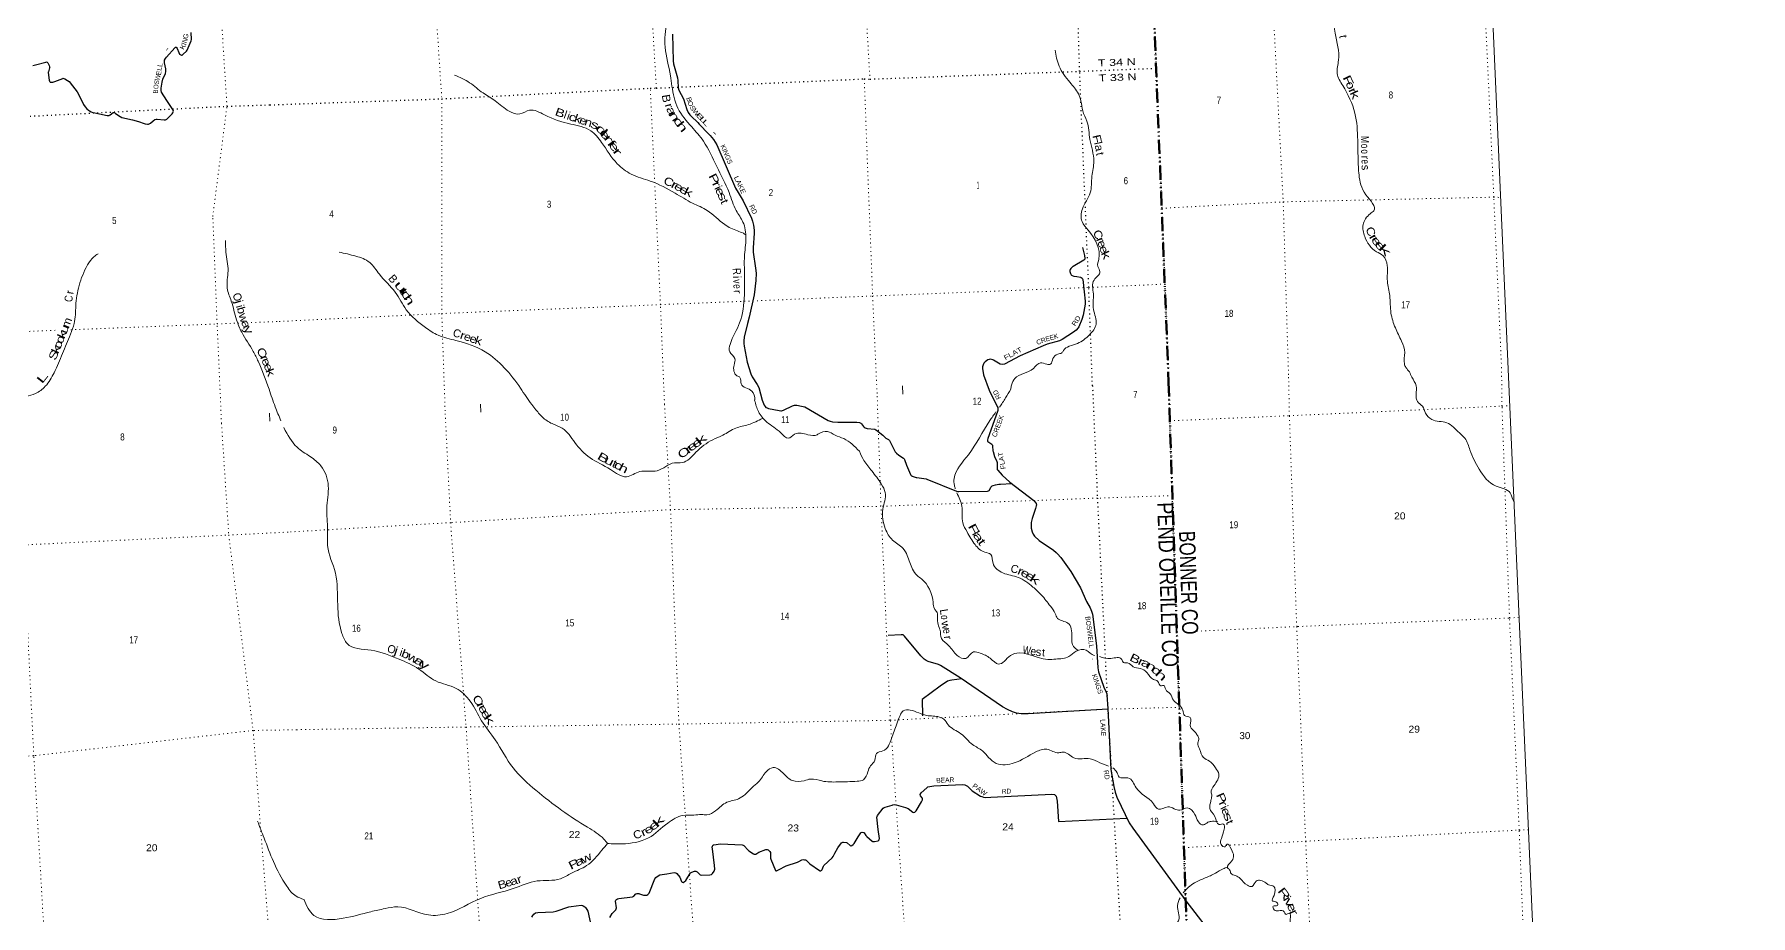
# Model space of a CAD drawing. Header units: feet. Extents: x 733631 to 986127, y 195788 to 388968.
# Drawn here: x 943227 to 986127, y 329319 to 351349 of the extents above; entities that cross this region are included whole.
import ezdxf
from ezdxf.enums import TextEntityAlignment as Align

# ---------------------------------------------------------------- set-up
doc = ezdxf.new("R2010")
doc.units = ezdxf.units.FT
doc.header["$LTSCALE"] = 70
doc.linetypes.add('DASH_DOUBLE_DOT', pattern=[9.2, 5, -1.2, 0.3, -1.2, 0.3, -1.2])
doc.linetypes.add('DOTTED', pattern=[1.5, 0.3, -1.2])
for name, color, linetype, lineweight in [('10', 7, 'DASH_DOUBLE_DOT', 60), ('29', 7, 'Continuous', 25), ('39', 7, 'Continuous', 13), ('4', 7, 'Continuous', 13), ('6', 7, 'DOTTED', 25), ('7', 7, 'DOTTED', 13)]:
    doc.layers.add(name, color=color, linetype=linetype, lineweight=lineweight)
for name, color, linetype in [('12', 7, 'Continuous'), ('30', 7, 'Continuous'), ('41', 7, 'Continuous')]:
    doc.layers.add(name, color=color, linetype=linetype)

msp = doc.modelspace()

# ---------------------------------------------------------------- linework, layer by layer
at = {"layer": '10', "lineweight": 70}
for p, q in [((969751.99, 388604.51), (971579.07, 342647.22)), ((971579.07, 342647.22), (973095.97, 296695.18))]:
    msp.add_line(p, q, dxfattribs=at)
at = {"layer": '29'}
for points in [[(946887.17, 350832.08), (946902.14, 350827.79), (946918.22, 350830.09), (946941.19, 350843.67), (946950.38, 350850.78), (947033.09, 350927.79), (947048.96, 350953.36), (947147.96, 351182.97), (947152.61, 351219.87), (947143.95, 351396.67)], [(959178.84, 351356), (959194.47, 350686.5), (959205.6, 350610.7), (959300.32, 350261.29), (959311.65, 350196.79), (959320.84, 350012.87), (959336.82, 349953.21), (959451.34, 349739.65), (959536.82, 349465.69), (959571.28, 349392.11), (959614.94, 349336.94), (959648.66, 349302.86), (959807.98, 349144.13), (959847.05, 349105.04), (959929.71, 349019.66), (959995.04, 348946.07), (960117.37, 348823.47), (960205.43, 348716.18), (960287.36, 348584.54), (960752.27, 347506.86), (960815.43, 347393.7), (960945.38, 347182.94), (961154.97, 346752.8), (961179.64, 346674.59), (961204.91, 346575.73), (961218.7, 346451.58), (961218.54, 346381.69), (961195.72, 346014.75), (961198.54, 345905.72), (961255.46, 345499.75), (961265.32, 345379.8), (961260.05, 345191.68), (961220.43, 344834.15), (961093.68, 344276.29), (961054.86, 344117.34), (960970.55, 343780.05), (960962.32, 343688.01), (960963.66, 343616.81), (960965.96, 343550.14), (961047.53, 343154.98), (961135.98, 342860.41), (961167.07, 342790.73), (961294.79, 342595.94), (961333.58, 342520.15), (961420.8, 342206)], [(945677.46, 349208.83), (945832.43, 349166.45), (945969.38, 349116.29), (946001.55, 349109.39), (946057.31, 349106.43), (946077.36, 349107.09), (946096.89, 349112.84), (946116.42, 349119.74), (946131.35, 349131.23), (946196.08, 349184.81), (946242.78, 349217.44), (946272.65, 349230.08), (946293.42, 349231.83), (946470.22, 349208.24), (946494.35, 349208.24), (946507.2, 349211.74), (946525.36, 349219.74), (946538, 349227.78), (946676.18, 349365.42), (946691.92, 349389.86), (946698.82, 349409.4), (946702.26, 349431.24), (946696.52, 349453.08), (946653.98, 349521.72), (946536.71, 349697.46), (946408.6, 349903.07), (946397.85, 349943.88), (946397.85, 350001.35), (946420.04, 350156.9), (946439.21, 350228.94), (946503.53, 350369.17), (946515.82, 350417.15), (946517.32, 350484.11), (946482.86, 350633.54), (946477.11, 350670.32), (946477.11, 350688.71), (946482.09, 350705.91), (946505.83, 350743.88), (946532.41, 350781.78), (946735.57, 351012.88), (946747.06, 351023.2), (946758.55, 351024.35), (946775.78, 351024.35), (946781.52, 351018.6), (946794.29, 350998.45), (946839.25, 350895.1), (946857.34, 350855.38), (946869.97, 350840.44), (946887.17, 350832.08)], [(943188.33, 350572.59), (943256.37, 350584.26), (943513.42, 350656.51), (943528.35, 350657.65), (943544.27, 350652.79), (943555.92, 350645.01), (943562.81, 350635.82), (943601.87, 350565.7), (943609.65, 350537.95), (943610.49, 350521.45), (943609.91, 350508.23), (943578.33, 350413.41), (943575.46, 350403.06), (943575.25, 350392.11), (943596.34, 350201.57), (943602.45, 350179.5), (943610.49, 350166.85), (943623.13, 350155.94), (943630.6, 350153.06), (943643.95, 350150.61), (943672.52, 350151.34), (943692.05, 350154.21), (943736.05, 350167.31), (943937.3, 350248.47), (943946.49, 350250.77), (943961.26, 350248.14), (943991.29, 350236.97), (944060.22, 350197.89), (944094.09, 350169.41), (944183.38, 350063.3), (944300.07, 349909.67), (944330.16, 349854.21), (944455.21, 349594.17), (944496.73, 349532.37), (944541.53, 349484.1), (944578.29, 349450.76), (944608.15, 349432.37), (944646.06, 349413.98), (944691.72, 349397.67), (944740.25, 349384.1), (945051.56, 349322.03), (945081.42, 349320.88), (945096.04, 349322.62), (945110.14, 349327.78), (945121.63, 349335.82), (945198.73, 349395.95), (945215.82, 349397.89), (945236.5, 349389.85), (945259.73, 349371.53), (945372.46, 349292.23), (945416.85, 349273.76), (945677.46, 349208.83)], [(969426.1, 346020.63), (969479.6, 345822.09), (969487.94, 345749.17), (969483.34, 345726.18), (969462.88, 345706.53), (969190.4, 345546.86), (969175.35, 345534.98), (969136.4, 345498.58), (969121.47, 345474.44), (969112.91, 345451.32), (969112.27, 345422.71), (969126.06, 345372.13), (969135.25, 345350.29), (969143.3, 345337.64), (969154.78, 345326.15), (969169.43, 345317.33), (969206.48, 345305.46), (969286.89, 345299.13), (969376.51, 345276.72), (969396.98, 345266.47), (969414.41, 345252.57), (969424.76, 345236.48), (969430.5, 345218.09), (969446.73, 345148.23), (969490.23, 344675.51), (969490.09, 344607.05), (969442.58, 344332.95), (969412.11, 344224.9), (969333.99, 344040.97), (969314.8, 344012.52), (969269.66, 343958.2), (969200.73, 343903.03), (968916.28, 343720.64), (968851.49, 343691.51), (968543.6, 343601.85), (968443, 343565.85), (967865.63, 343315.22), (967479.79, 343105.25), (967419.52, 343095.39), (967369.5, 343100.65), (967204.07, 343201.82), (967181.09, 343213.31), (967148.93, 343224.81), (967119.06, 343227.11), (967089.19, 343224.81), (967057.02, 343211.01), (966990.18, 343162.19), (966960.52, 343128.25), (966939.84, 343084.56), (966923.76, 343033.98), (966923.65, 342993.79), (966951.21, 342834.19), (967093.86, 342451.82)], [(967093.86, 342451.82), (967296.82, 342045.42), (967308.31, 342017.83), (967312.9, 341997.13), (967314.05, 341970.69), (967310.07, 341948.77), (967259.82, 341804.95), (967058.09, 341245.77), (967050.93, 341216.43), (967050.92, 341198.03), (967054.37, 341178.48), (967063.62, 341167.33), (967158.94, 341101.45), (967169.28, 341088.81), (967172.79, 341080), (967179.62, 341053.16), (967186.52, 340936.46), (967190.19, 340917.4), (967228.09, 340794.18), (967286.49, 340674.31), (967291.21, 340650.03), (967291.67, 340492.08), (967293.39, 340481.15), (967297.12, 340472.72), (967307.76, 340454.71), (967414.87, 340329.31), (967606.87, 340155.34), (968206.91, 339694.14), (968244.57, 339656.75), (968266.66, 339620.55), (968273.56, 339583.76), (968271.26, 339560.77), (968251.77, 339495.65), (968169.75, 339247.28), (968144.86, 339144.54), (968140.26, 339073.26), (968144.11, 339005.81), (968167.84, 338914.59), (968191.17, 338858.83), (968229.89, 338804.21), (968339.94, 338700.84), (968697.21, 338452.48), (968769.96, 338397.18), (968802.13, 338367.29), (968885.53, 338270.25), (969136.03, 337919.61), (969374.83, 337513.88), (969527.66, 337174.45), (969617.98, 337010.54), (969647.99, 336928.24), (969673.13, 336854.17), (969773.83, 336060.67), (969808.73, 335515.82), (969826.97, 335415.47), (969957.55, 335030.51), (970017.86, 334901.83), (970031.65, 334860.44), (970037.42, 334828.68), (970056.41, 334494.6), (970136.42, 332976.82), (970206.37, 332544.39), (970240.79, 332409.1), (970286.75, 332284.92), (970392.3, 332053.24), (970594.7, 331636.44), (970688.08, 331505.08), (972006.89, 329687.24)], [(961420.8, 342206), (961471, 342075.89), (961491.69, 342045.99), (961514.95, 342025.28), (961542.25, 342011.5), (961579.02, 342000), (961843.3, 341942.51), (961884.67, 341940.21), (961899.27, 341941.77), (961949.02, 341956.31), (962178.83, 342066.69), (962225.2, 342077.32), (962286.85, 342075.88), (962401.75, 342057.49), (962482.22, 342033.79), (963070.03, 341700.2), (963121.07, 341678.06), (963176.23, 341664.26), (963310.97, 341653.84), (963785.24, 341655.06), (963851.97, 341642.83), (963881.77, 341627.47), (963900.15, 341613.67), (963949.29, 341548.85), (963971.39, 341526.29), (963989.78, 341512.49), (964042.61, 341499.07), (964235.94, 341476.55), (964258.66, 341466.5), (964277.04, 341452.7), (964432.91, 341327.05), (964510.88, 341258.33), (964576.95, 341219.3), (964593.04, 341206.65), (964604.93, 341192.44), (964743.56, 340915.75), (964757.89, 340895.41), (964775.73, 340877.81), (964837.7, 340830.82), (964952.69, 340758.23), (964969.27, 340740.58), (964980.27, 340721.44), (965027.15, 340578.01), (965127.35, 340344.31), (965136.54, 340329.36), (965150.22, 340315.79), (965160.1, 340309.24), (965169.87, 340304.06), (965268.12, 340270.72), (965281.91, 340267.95), (965519.77, 340235.65), (965538.66, 340230.46), (966278.74, 339932.11), (966309.46, 339924.28), (966337.34, 339921.76), (967054.36, 339930.97), (967078.24, 339934.87), (967091.13, 339943.61), (967100.33, 339953.96), (967138.65, 340032.79), (967158.93, 340058.59), (967170.42, 340065.49), (967193.4, 340074.69), (967255.65, 340087.14), (967331.29, 340102.29), (967378.23, 340107.46), (967650.51, 340121.22)], [(970057.1, 334482.53), (968066.74, 334363.74), (967956.43, 334361.44), (967892, 334367.06), (967779.47, 334384.43), (967679.33, 334414.84), (967551.95, 334469.52), (967428.9, 334537.42), (966368, 335264.9), (965878.58, 335571.17), (965823.74, 335594), (965570.95, 335672.19), (965520.83, 335694.38), (965472.13, 335727.38), (965387.91, 335814.82), (964980.32, 336304.57), (964943.57, 336335.29), (964890.7, 336341.36), (964571.25, 336322.97)], [(966408.16, 335237.36), (966156.98, 335207.68), (966108.72, 335200.78), (966054.04, 335178.39), (965871.15, 335058.14), (965416.43, 334724.34), (965430.76, 334317.74)], [(963231.66, 330877.98), (963308.83, 331017.14), (963400.32, 331138.61), (963415.26, 331151.26), (963434.79, 331158.16), (963452.03, 331158.16), (963529.83, 331145.37), (963540.51, 331140.91), (963616.35, 331071.93), (963632.58, 331065.8), (963645.08, 331065.03), (963663.46, 331071.93), (963697.93, 331097.22), (963715.16, 331120.43), (963818.96, 331289.16), (963884.08, 331388.11), (963897.87, 331398.46), (963917.1, 331403.11), (963950.73, 331401.91), (963964.52, 331395.02), (963971.41, 331388.11), (964013.98, 331319.2), (964032.31, 331294.98), (964165.79, 331183.57), (964179.39, 331175.41), (964198.93, 331171.95), (964224.21, 331171.95), (964318.43, 331192.65), (964332.22, 331204.14), (964340.44, 331216.61), (964347.15, 331232.9), (964348.31, 331247.84), (964314.86, 331471.65), (964288.97, 331779.14), (964290.86, 331802.03), (964304.65, 331825.03), (964444.78, 332007.01), (964465.52, 332020.49), (964497.69, 332034.29), (964665.46, 332084.88), (964687.95, 332091.96), (964729.81, 332094.08), (964768.88, 332089.47), (965004.71, 332025.22), (965067.64, 331997.49), (965186.19, 331905.21), (965205.53, 331900.91), (965235.41, 331910.11), (965267.56, 331941.62), (965403.36, 332164.44), (965423.86, 332215.95), (965426.15, 332236.65), (965415.01, 332265.95), (965376.31, 332316.47), (965371, 332349.33), (965393.45, 332385.96), (965531.27, 332518.06), (965564.05, 332535.59), (965607.71, 332551.68), (965707.3, 332565.3), (965885.73, 332573.24)], [(965885.73, 332573.24), (966435.05, 332597.67), (966481.52, 332590.3), (966517.78, 332576.98), (966549.95, 332556.28), (966672.43, 332440.5), (966873.99, 332310.23), (966907.69, 332294.95), (966949.83, 332280.34), (967000.39, 332275.73), (967137.19, 332278.29), (968658.19, 332353.14), (968728.6, 332344.72), (968765.47, 332308.1), (968793.54, 332178.33), (968824.31, 331671.26), (970536.78, 331755.72)], [(959035.03, 330365.52), (959218.26, 330394.71), (959259.96, 330386.68), (959287.21, 330369.41), (959357.65, 330284.64), (959404.42, 330169.35), (959420.05, 330156.6), (959448.08, 330150.95), (959473.36, 330162.45), (959511.25, 330199.56), (959628.38, 330387.13), (959645.72, 330401.6), (959661.81, 330410.8), (959726.16, 330429.2), (959762.17, 330428.2), (959792.8, 330415.4), (959873.24, 330341.81), (959904.02, 330334.45), (960112.42, 330336.91), (960153.61, 330351.01), (960181.19, 330374.01), (960219.64, 330429.12), (960234.05, 330482.09), (960229.22, 330576.94), (960174.23, 330991.95), (960171.99, 331029.39), (960174.29, 331053.54), (960184.63, 331076.53), (960197.27, 331086.88), (960212.23, 331092.77), (960379.42, 331111.31), (960917.75, 331091.48), (960941.34, 331085.21), (960963.71, 331071.93), (961068.56, 330956.41), (961086.66, 330940.28), (961200.99, 330863.82), (961215.36, 330858.07), (961223.97, 330856.92), (961230.97, 330855.63), (961248.1, 330856.92), (961257.29, 330860.37), (961338.05, 330905.45), (961513.54, 330970.75), (961534.22, 330974.19), (961547.61, 330972.55), (961565.24, 330966.15), (961580.18, 330955.8), (961607.76, 330924.75), (961623.75, 330899.7), (961629.59, 330869.56), (961628.45, 330758.03), (961633.15, 330734.67), (961755.36, 330446.17), (961764.04, 330439.54), (961777.82, 330439.54), (961831.58, 330462.13), (962021.42, 330562.55), (962298.66, 330655.27), (962332.83, 330670.65), (962414.41, 330713.19), (962441.99, 330721.24), (962473.98, 330718.63), (962501.74, 330713.19), (962516.68, 330706.29), (962608.01, 330618.43), (962848.76, 330446.45), (962862.55, 330443), (962882.08, 330443), (962891.08, 330445.03), (962907.36, 330457.94), (962917.71, 330472.89), (962949.01, 330552.91), (962963.67, 330576.37), (963168.34, 330763.81), (963193.49, 330801.73), (963231.66, 330877.98)], [(957610.71, 329277.12), (957673.91, 329374.85), (957692.82, 329397.22), (957762.39, 329469.13), (957771.76, 329488), (957777.32, 329511.67), (957751.08, 329678.69), (957750.9, 329692.19), (957757.79, 329704.84), (957775.03, 329723.23), (957800.31, 329742.78), (957834.87, 329751.55), (958175.23, 329790.95), (958194.44, 329797.97), (958209.38, 329808.31), (958262.23, 329861.2), (958273.72, 329868.11), (958297.12, 329871.79), (958338.07, 329870.4), (958355.31, 329868.11), (958452.7, 329833.23), (958501.24, 329827.86), (958519.63, 329827.86), (958535.71, 329833.61), (958560.99, 329848.56), (958586.27, 329870.4), (958593.17, 329878.45), (958734.07, 330241.02), (958760.93, 330277.43), (958816.09, 330318.82), (958865.34, 330338.48), (959035.03, 330365.52)], [(955665.48, 329282.66), (955689.46, 329327.7), (955714.74, 329357.6), (955756.11, 329387.49), (955810.08, 329398.96), (956191.92, 329416.24), (956266.3, 329431.18), (956589.26, 329539.25), (956643.19, 329550.76), (956895.1, 329580.94), (956925.87, 329576.06), (956948.85, 329566.86), (956985.62, 329543.86), (957006.3, 329525.47), (957040.77, 329474.88), (957063.8, 329430.02), (957141.41, 329052.48)], [(972006.89, 329687.24), (972763.13, 328705.49)]]:
    msp.add_lwpolyline(points, dxfattribs=at)
at = {"layer": '39'}
for points in [[(956023.84, 355563.21), (956162.25, 355454.12), (956247.02, 355233.24), (956374.72, 354957.63), (956661.53, 354741.94), (957315.52, 354502.53), (957883.48, 354107.33), (958349.43, 353776.31), (958905, 353161.86), (959102.47, 352549.27), (959135.16, 352182.25), (959037.59, 351653.36), (958994.85, 351029.79), (959126.12, 350314.96), (959164.08, 350055.49), (959312.49, 349499.38), (959659.02, 349035.34), (959950.18, 348678.1), (960283.98, 348047.45), (960592.63, 347391.34), (960770.53, 346943.89), (960939.23, 346655.98), (961012.09, 346250.3), (960976.21, 345789.02), (960978.87, 345370.01), (960974.7, 344833.25), (960856.32, 344137.37), (960617.55, 343600.01), (960607.83, 343411.26), (960738.78, 343243.11), (960715.68, 343082.09), (960788.42, 342814.09), (960865.2, 342771.03), (960896.6, 342612.51), (961161.69, 342430.24), (961232.15, 342212.76), (961230.64, 342198.8)], [(975329.98, 353329.45), (975272.86, 352755.84), (975329.66, 352347.4), (975482.47, 352008.14), (975647.51, 351756.51), (975743.51, 351376.18), (975826.44, 350701.66), (975792.91, 350368.06), (975929.76, 350068.57), (976235.83, 349379.95), (976304.72, 348702.76), (976314.81, 348253.71), (976337.85, 347831.58), (976511.69, 347339.4), (976707.69, 346939.34), (976618.01, 346864.38), (976442.1, 346593.11), (976479.87, 346293.14), (976773.96, 345915.79), (976940.26, 345816.08), (977042.37, 345569.67), (977045.87, 345177.02), (977104.53, 344817.26), (977136.28, 344381.35), (977245.95, 344011.77), (977400.59, 343676.65), (977480.11, 343392.76), (977470.54, 343110.87), (977508.86, 343023.53), (977600.29, 342909.34)], [(968741.62, 350954.91), (968840.46, 350556.49), (969111.59, 350149.74), (969322.77, 349861.75), (969387.29, 349686.52), (969431.04, 349433.39), (969535.44, 349181.01), (969610.67, 348722.79), (969709.99, 348178.61), (969662.21, 347801.83), (969618.27, 347384.74), (969423.77, 346987.08), (969415.93, 346666.81), (969567.14, 346453.01), (969834.2, 345732.24), (969810.17, 345546.88), (969862.51, 345417.66), (969716.26, 345206.47), (969697.31, 344863.41), (969700.72, 344472.78), (969767.82, 344105.3), (969599.71, 343840.47), (969304, 343624.47), (969094.87, 343552.15), (968949.95, 343446.31), (968910.1, 343387.79), (968806.41, 343354.7), (968686.08, 343241.89), (968627.39, 343107.59), (968530.59, 343101.14), (968379.31, 343136.75), (968197.4, 342998.85), (967735.42, 342746.9), (967653.87, 342581.19), (967631.23, 342477.12)], [(953726.76, 350331.4), (954107.53, 350140.25), (954442.69, 349884.24), (954746.85, 349687.56), (955096.49, 349424.12), (955362.36, 349359.33), (955604.99, 349451.41), (955978.37, 349334.84), (956633.92, 349105.63), (957135, 348938.2), (957404.9, 348648.83), (957797.09, 348113.99), (958144.45, 347856.51), (958623.68, 347679.99), (959243.97, 347380.32), (959680.05, 347128.93), (960046.25, 346947.23), (960484.94, 346592.69), (960801.51, 346435.05), (960949.84, 346375.01), (961010.74, 346337.68)], [(941043.62, 341336.05), (941371.25, 341643.85), (941809.32, 342023.81), (942161.25, 342179.76), (942762.56, 342273.06), (943258.41, 342372.18), (943502.13, 342552.03), (943723.31, 342890.78), (943928.73, 343370.47), (944130.02, 343852.03), (944224.49, 344120.87), (944263.52, 344561.41), (944346.43, 345068.48), (944558.47, 345584.86), (944714.27, 345787.43), (944820.54, 345862.56)], [(948002.53, 346192.6), (948016.02, 345905.91), (948069.28, 345434.74), (948047.95, 345007.06), (948150.17, 344677.46), (948282.14, 344211.52), (948411.92, 343901.26), (948698.15, 343423.41), (948823.41, 343175.66), (949094.21, 342476.69), (949247.35, 342037.92), (949389.11, 341690.31)], [(950843.27, 345904.98), (951262.43, 345804.67), (951611.39, 345646.49), (951851.19, 345351.7), (952249.75, 344900.16), (952524.18, 344465.22), (953003.3, 344021.42), (953323.52, 343827.5), (953766.35, 343695.88), (954497.03, 343415.43), (954974.24, 343014.05), (955381.58, 342502.17), (955658.78, 342095.7), (955764.88, 341965.2)], [(980214.27, 339671.2), (980201.14, 339689.1), (980115.4, 339887.59), (979766.07, 340054.05), (979342.34, 340482.23), (979110.63, 340959.46), (978982.29, 341251.14), (978846.85, 341384.68), (978532.09, 341637.66), (978154.06, 341721.91), (978003.32, 341881.07), (977922.88, 342051.47), (977800.37, 342167.38), (977764.43, 342564.36), (977659.8, 342778.18), (977600.11, 342909.57)], [(967631.23, 342477.12), (967504.96, 342259.08), (967353.18, 342031.3)], [(961432.33, 341754.76), (961077.09, 341593.12), (960761.24, 341508.18), (960435.4, 341329.72), (960183.59, 341215.26), (959764.68, 340901.13), (959416.02, 340644.76), (959230.18, 340638.47), (958795.95, 340441), (958361.95, 340419.55), (958029.82, 340291.39), (957627.28, 340471.66), (957116.53, 340764.43), (956737.36, 341146.04), (956419.93, 341504.12), (956205.18, 341601.74), (955953.48, 341756.38), (955764.88, 341965.2)], [(963850.15, 340926.11), (963457.62, 341244.41), (963241.29, 341331.84), (963049.2, 341420.36), (962827.25, 341361.88), (962793.83, 341340.15), (962563.12, 341341.97), (962230.92, 341351.38), (962069.41, 341253.11), (961887.54, 341384.57), (961537.46, 341658.23), (961327.61, 341917.93), (961230.64, 342198.8)], [(949462.9, 341517.31), (949793.44, 341027.55), (950119.41, 340795.3), (950390.86, 340560.62), (950574.84, 340065.06), (950535.56, 339494.77), (950558.56, 338979.88), (950556.67, 338569.07), (950751.23, 337881.78), (950809.06, 337085.19), (950915.77, 336371.72), (951044.23, 336122.54), (951642.54, 335953.05), (952342.3, 335731.46), (952836.93, 335482.48), (953262.87, 335185.91), (953766.82, 335000.06), (954123.1, 334678.12), (954407.84, 334191.12), (954742.61, 333716.48), (955194.76, 333014.41), (955766.04, 332453.24), (956411.53, 331952.03), (957055.61, 331527.64), (957461.18, 331234.21), (957561.58, 331115.28)], [(967263.14, 341910.14), (967109.44, 341693.08), (966572.92, 340841.57), (966219.13, 340247.09), (966222.84, 340073.26), (966246.7, 339992.11)], [(969722.3, 335820.73), (969720.43, 335821.12), (969520.11, 335957.83), (969270.38, 335932.49), (969088.2, 335798.9), (968759.43, 335731.58), (968559.63, 335720.62), (967624.48, 335822.43), (967326.6, 335606.78), (967117.76, 335753.22), (966867.24, 335881.62), (966704.09, 335910.74), (966506.93, 335750.17), (966291.24, 335823.47), (966084.12, 336067.11), (965902.01, 336249.15), (965866.56, 336453.93), (965815.74, 336595.31), (965805.07, 336789.06), (965776.73, 336925.37), (965723.18, 336991.77), (965691.92, 337148.18), (965400.56, 337738.07), (965295.64, 337822.4), (965179.4, 337979.06), (965046.79, 338321.12), (964935.52, 338502.28), (964679.64, 338705.29), (964496.79, 338994.53), (964434.68, 339479.35), (964495.12, 339892.77), (964396.36, 340110.91), (964159.39, 340434.14), (963963.67, 340694.47), (963850.15, 340926.11)], [(966285.18, 339891.06), (966409.92, 339553.57), (966436.48, 339139.99), (966539.54, 338915.98), (966740.08, 338593.14), (966981.11, 338405.64), (967135.42, 338347.81), (967189.67, 338129.7), (967437.25, 337885.85), (967818.56, 337773.42), (968187.38, 337532.97), (968396.37, 337337.98), (968623.46, 337054.77), (968746.93, 336872.13), (968802.91, 336751.22), (969061.06, 336633.28), (969157.42, 336287.57), (969198.52, 336046.62), (969321.19, 335951.37)], [(974214.27, 329827.03), (974212.43, 330049.5), (974072.97, 330091.82), (974012.17, 330139.68), (973767.45, 330183.36), (973666.12, 330051.36), (973547.57, 330078.43), (973366, 330248.35), (973247.31, 330323.97), (973137.96, 330371.68), (973103.53, 330463.21), (973050.53, 330517.49), (973162.16, 330690.41), (973149.45, 330975.12), (973032.36, 331105.44), (972988.72, 331040.77), (972891.03, 331099.11), (972896.47, 331249.08), (972967.13, 331478.84), (972951.27, 331607.62), (972842.33, 331600.72), (972732.54, 331794.09), (972605.97, 332000.86), (972634.2, 332184.22), (972640.47, 332224.96), (972657.72, 332337.01), (972645.1, 332393.1), (972713.98, 332572.2), (972834.79, 332856.82), (972752.97, 333012.99), (972597.64, 333184.09), (972448.12, 333270.47), (972351.48, 333486.67), (972310.3, 333638.6), (972333.7, 333748.9), (972295.59, 333832.17), (972241.69, 333906.64), (972142.1, 334007.39), (972120.78, 334077.25), (972114.14, 334271.19), (971978.18, 334325.8), (971930.01, 334453.13), (971834.86, 334590.5), (971700.32, 334703.85), (971620.33, 334864.16), (971506.26, 334972.35), (971457.24, 335073.35), (971384.82, 335064.04), (971311.04, 335176.06), (971197.65, 335223.59), (971036, 335400.47), (970871.89, 335496.32), (970693.8, 335542.97), (970552, 335637.79), (970454.64, 335643.55), (970406.43, 335726.37), (970138.3, 335750.79), (969849.51, 335796.04)], [(957551.12, 331122.91), (957913.61, 331114.85), (958576.59, 331263.88), (959061.71, 331635.61), (959437.75, 331822.39), (959714.35, 331834.76), (959901.94, 331847.2), (960035.92, 331837.01), (960255.79, 331941.94), (960537.7, 332152.83), (960829.23, 332238.71), (960992.21, 332349.19), (961160.65, 332518.59), (961326.14, 332663.57), (961527.05, 332921.42), (961690.48, 333021.8), (961958.51, 332863.84), (962174.4, 332695.46), (962465.86, 332692.31), (962629.89, 332734.05), (962913.24, 332686.03), (963310.86, 332661.33), (963795.52, 332680.99), (963951.65, 332718.33), (964060.1, 332917.41), (964128.4, 333064.12), (964237.44, 333204.55), (964276.49, 333372.2), (964437.5, 333436.06), (964652.13, 333749.15), (964781.63, 334111.03), (964865.21, 334323.17), (964945.14, 334436), (965122.28, 334456.06), (965331.64, 334388.55), (965528.72, 334324.53), (965854.2, 334284.46), (965957.67, 334232.44), (966071.44, 334085.79), (966386.69, 333867.22), (966680.04, 333595.07), (966927.88, 333436.21), (967080.74, 333275.12), (967271.5, 333125.84), (967722.19, 333135.89), (968256.15, 333410.67), (968538.31, 333479.94), (968833.56, 333391.99), (968935.99, 333408.71), (969211.46, 333265.25), (969621.11, 333243.11), (969860.27, 333142.54), (970075.61, 333059.47)], [(970183.66, 333012.21), (970292.22, 332892.77), (970343.71, 332781.77), (970563.03, 332763.26), (970768.31, 332515.5), (971200.78, 332118.06), (971322.18, 331981.86), (971562.39, 332039.15), (971861.58, 331953.39), (972042.97, 332014.11), (972236.38, 331850.79), (972321.49, 331666.44), (972446.42, 331587.05), (972562.84, 331652.96), (972638.75, 331674.57), (972800.71, 331673.35)], [(948805.39, 331682.34), (948970.15, 331257.73), (949201.46, 330674.61), (949535.59, 330057.8), (949770.64, 329805.98), (949964.66, 329727.47)], [(949961.55, 329728.73), (950214.83, 329325.78), (950948.39, 329253.4), (951636.98, 329417.74), (951993.58, 329496.42), (952309.21, 329540.89), (953079, 329336.59), (953542.66, 329373.52), (954383.58, 329751.05), (955197.96, 329997.91), (955794.44, 330186.45), (956376.68, 330240.83), (956657.61, 330382.89), (957031.63, 330569.58), (957414.89, 330956.98), (957551.21, 331120.89)], [(971941.64, 329887.76), (971949.34, 329897.66), (972223.83, 330138.57), (972493.46, 330261.91), (972747.11, 330380.5), (972940.47, 330490.31), (973049.38, 330533.61)], [(964765.37, 324372.46), (965083.7, 324809.56), (965385.37, 325302.56), (965757.24, 325899.87), (966048.14, 326226.49), (966511.59, 326358.5), (967036.83, 326284.89), (967616.33, 326355.33), (968124.43, 326665.36), (968855.26, 327197.8), (969386.31, 327628.23), (969720.38, 327894.06), (970123.32, 328203.44), (970671.15, 328393.86), (971007.3, 328613.24), (971370.45, 328862.17), (971636.44, 329021.76), (971834.08, 329216.74), (971800.13, 329569.29), (971870.06, 329768.94)], [(981077.44, 320049.89), (980820.5, 320020.58), (980533.52, 320013.81), (980417.12, 320083.46), (980481.33, 320276.52), (980451.94, 320481.58), (980309.71, 320722.05), (980329.82, 320860.53), (980467.38, 321087.22), (980427.31, 321350.47), (980223.78, 321604.38), (980148.76, 322015.79), (979933.68, 322166), (979699.48, 322291.08), (979517.72, 322102.88), (979270.35, 322160.6), (979291.26, 322371.95), (979191.1, 322440.31), (979095.02, 322326.75), (978904.02, 322300), (978881.92, 322432.54), (978989.88, 322597.21), (978942.97, 322696.27), (978745.76, 322582.24), (978640.68, 322806.17), (978590.85, 322925.33), (978614.71, 323161.09), (978378.54, 323330.59), (978120.35, 323630.62), (978018.11, 323745.42), (978033.67, 323804.79), (978076.66, 323974.64), (977976.95, 324032.9), (977963.86, 324190.13), (977955.35, 324335.42), (977772.93, 324479), (977625.33, 324431.93), (977442.84, 324486.49), (977345.42, 324538.78), (977312.3, 324782.11), (977208.25, 324801.73), (977136.34, 324735.79), (976737.73, 324782.7), (976378.29, 324813.15), (976276.23, 324923.91), (975989.37, 325050.68), (975768.17, 325247.15), (975573.55, 325392.21), (975483.16, 325513.61), (975517.1, 325614.27), (975337.88, 325731.69), (975208.31, 325869.54), (975267.31, 326088.67), (975292.4, 326251.65), (975221.12, 326398.18), (975055.61, 326570.84), (975106.95, 326735), (975244.12, 326925.25), (975172.22, 326994.87), (975104.67, 327103.12), (974942.17, 327253.67), (975073.79, 327387.02), (974989.96, 327452.06), (974968.43, 327617), (975018.6, 327807.41), (974939.76, 328032.51), (974841.3, 328153.54), (974690.95, 328122.54), (974612.01, 328214.1), (974559.91, 328248.18), (974400.65, 328190.48), (974349.43, 328295.42), (974348.69, 328402.61), (974217.36, 328398.76), (974237.93, 328527.15), (974299.96, 328633.11), (974267.72, 328720.69), (974403.12, 328769.23), (974463.17, 328919.62), (974559.67, 328978.56), (974619.33, 329228.07), (974596.33, 329380.8), (974498.39, 329354.16), (974467.32, 329415.5), (974322.53, 329441.39), (974218.3, 329465.05), (974191.76, 329560.98), (974300.34, 329575.95), (974286.82, 329652.23), (974176.08, 329685.72), (974214.27, 329827.03)]]:
    msp.add_spline(points, degree=3, dxfattribs=at)
at = {"layer": '4'}
for p, q in [((978041.57, 388968.11), (986127.21, 205281.03)), ((978041.57, 388968.11), (986127.21, 205281.03)), ((964935.37, 342357.22), (964926.69, 342558.72)), ((964935.37, 342357.22), (964926.69, 342558.72)), ((954385.16, 341902.75), (954376.48, 342104.25)), ((954385.16, 341902.75), (954376.48, 342104.25)), ((949110.05, 341675.51), (949101.37, 341877.01)), ((949110.05, 341675.51), (949101.37, 341877.01))]:
    msp.add_line(p, q, dxfattribs=at)
at = {"layer": '6'}
for points in [[(969675.06, 342564.16), (969582.96, 345022.19), (969354.02, 350426.08), (969200.63, 355679.52), (969027.99, 361000.94), (968865.32, 366235.74), (968593.5, 371558.69), (968351.95, 376838.48), (968134.27, 382172.01), (968012.37, 387489.66), (967959.29, 388526.33)], [(969751.99, 388604.51), (969793.13, 387569.6), (969928.69, 384159.85), (970005.18, 382235.81), (970140.08, 378842.73), (970217.07, 376906.24), (970352.52, 373499.03), (970430.3, 371617.19), (970638.2, 366313.36), (970772.37, 362938.38), (970846.08, 361084.36), (970987.19, 357534.9), (971057.39, 355769.36), (971197.44, 352246.45), (971266.86, 350500.26), (971405.99, 347000.72), (971481.35, 345105.19), (971579.07, 342647.22)], [(949115.77, 349586.08), (953411.71, 349735.88), (958622.36, 350002.39), (958773.94, 350005.26), (963970.08, 350234.66), (964113.94, 350229.09), (969354.02, 350426.08), (971266.86, 350500.26)], [(936888.35, 348943.45), (942478.8, 349262.5), (942597.59, 349277.46), (948042.11, 349552.11), (949115.77, 349586.08)], [(969675.06, 342564.16), (969797.61, 339755.72), (970057.1, 334482.53), (970370.27, 329015.69), (970518.76, 323697.17), (970707.48, 318429.01)], [(973095.97, 296695.18), (973056.83, 297838.59), (973054.7, 297945.4), (972885.24, 303112.98), (972876.45, 303264.33), (972708.67, 308427.87), (972700.58, 308672.82), (972536.48, 313644.04), (972527.72, 313909.4), (972377.04, 318474.1), (972359.83, 318995.39), (972202.99, 323746.53), (972136.43, 325762.77), (972026.58, 329090.68), (971962.88, 331020.25), (971847.14, 334526.35), (971785.08, 336406.6), (971672.45, 339818.44), (971610.71, 341688.85), (971579.07, 342647.22)]]:
    msp.add_lwpolyline(points, dxfattribs=at)
at = {"layer": '7'}
for p, q in [((948646.45, 344143.47), (949346.76, 344172.05)), ((971785.08, 336406.6), (971835.95, 336408.95))]:
    msp.add_line(p, q, dxfattribs=at)
for points in [[(971964.49, 388701.28), (972065.65, 384437.25), (972122.68, 379122.71), (973202.23, 373694.93), (973453.94, 368324.49), (973704.02, 363034.97), (973871.77, 357642.46), (974170.32, 352399.7), (974442.35, 347161.8), (974577.57, 342778.34)], [(979899.91, 343012.08), (979706.25, 347278.88), (979461.02, 352550.4), (979195.7, 357818.98), (978944.81, 363171.24), (978671.3, 368621.68), (978533.73, 373973.04), (977205.05, 379543.31), (977456.45, 384566.21), (977313.23, 388936.05)], [(951760.77, 387826.15), (951812.19, 387135.95), (952053.73, 381811.61), (952388.43, 376349.79), (952567.94, 371010.47), (952757.45, 365673.63), (952918.32, 360299.04), (953070.84, 354930.13), (953411.71, 349735.88), (953410.36, 344370.07), (953497.77, 341865.08)], [(958773.94, 350005.26), (958466.49, 355265.84), (958316.88, 360570.09), (958058.72, 365859.24), (957896.07, 371363.34), (957698.12, 376707.9), (957290.66, 381943.66), (957137.28, 387241.65), (957115.62, 388056.31)], [(947905.26, 341626.36), (947796.55, 344108.78), (947686.88, 346798.72), (948042.11, 349552.11), (947717.31, 354684.94), (947638.09, 360153.46), (947422.22, 365497.06), (947119.32, 370841.15), (946933.11, 376101), (946743.51, 381647.96), (946500.41, 387014.72), (946472.73, 387600.35)], [(963700.55, 359187.21), (963807.32, 355471.48), (964113.94, 350229.09)], [(963970.08, 350234.66), (964179.83, 344807.63), (964293.56, 342330.3)], [(958978.53, 342100.61), (958877.9, 344591.62), (958622.36, 350002.39)], [(971405.99, 347000.72), (974442.35, 347161.8), (979706.25, 347278.88), (979878.1, 347272.63)], [(949346.76, 344172.05), (953410.36, 344370.07), (958877.9, 344591.62), (964179.83, 344807.63), (969582.96, 345022.19), (971481.35, 345105.19)], [(944143.64, 343965.45), (947796.55, 344108.78), (948335.14, 344130.76)], [(936897.39, 343597.7), (937081.99, 343598.95), (942575.88, 343903.94), (943822.99, 343952.87)], [(974577.57, 342778.34), (974597.56, 341811.64), (974780.23, 336543.2), (975003.56, 331179.47), (975252.59, 325920.08)], [(980551.9, 326171.35), (980342.09, 331458.8), (980099.34, 336758.95), (979911.37, 342055.47), (979899.91, 343012.08)], [(958978.53, 342100.61), (959128.67, 339468.54), (959337.7, 334108.22), (959711.65, 328769.44), (959773.1, 323406.55), (960063.82, 318074.16)], [(965373.07, 318238.88), (965106.22, 323580.43), (964989.24, 328827.53), (964623.76, 334203.11), (964388.94, 339552.16), (964293.56, 342330.3)], [(971610.71, 341688.85), (974585.27, 341815.14), (979911.37, 342055.47), (980107.17, 342071.62)], [(947905.26, 341626.36), (948087.34, 338833.76), (948694.6, 333948.81), (949098.32, 328763.88), (949208.59, 323256.7), (949338.73, 317756.48)], [(953497.77, 341865.08), (953632.36, 339143.71), (954018.33, 334034.09), (954373.88, 328745.07), (954431.59, 324933.12)], [(943932.59, 317573.62), (943827.01, 322905.35), (943514.43, 328128.75), (943213.84, 333314.32), (942955.46, 338586.62), (942765.03, 341407.99)], [(971672.45, 339818.44), (969797.61, 339755.72), (964388.94, 339552.16), (959128.67, 339468.54), (953632.36, 339143.71), (949576.21, 338907.66)], [(918952.92, 337738.96), (921918.09, 337762.72), (927202.23, 337633.14), (932293.38, 338332.72), (937364.2, 338262.1), (942955.46, 338586.62), (948079.37, 338831.37), (949576.21, 338907.66)], [(972283.63, 336429.67), (974812.44, 336546.67), (980099.34, 336758.95), (980340.35, 336777.69)], [(949787.01, 333967.02), (954018.33, 334034.09), (959337.7, 334108.22), (964623.76, 334203.11), (970057.1, 334482.53), (971847.14, 334526.35)], [(949787.01, 333967.02), (948694.6, 333948.81), (943203.65, 333315.88), (937684.26, 333051.15), (932568.64, 332518.05), (927450.53, 332400.76), (922183.65, 332549.3), (919170.92, 332459.11)], [(971962.88, 331020.25), (975003.56, 331179.47), (980342.09, 331458.8), (980574.3, 331466.01)]]:
    msp.add_lwpolyline(points, dxfattribs=at)

# ---------------------------------------------------------------- texts
at = {"layer": '12'}
for s, width, p in [('PEND OREILLE CO', 0.85, (971292.66, 339645.93)), ('BONNER CO', 0.8, (971838.22, 338929.03))]:
    msp.add_text(s, height=400, rotation=271.869, dxfattribs=dict(at, width=width)).set_placement(p)
at = {"layer": '30'}
for s, rotation, width, p in [('-', 48.681, 2, (946580.98, 350943.05)), ('K', 59.956, 1.3, (946990.64, 351010.07)), ('G', 78.676, 0.8, (947071.82, 351292.56)), ('L', 81.986, 0.95, (946413.86, 350479.77)), ('L', 81.986, 0.95, (946427.07, 350574.87)), ('O', 81.881, 0.75, (946327.4, 350030.76)), ('S', 78.099, 0.95, (946343.56, 350140.35)), ('W', 74.36, 0.8, (946367.84, 350253.71)), ('E', 77.633, 0.95, (946397.6, 350369.34)), ('B', 86.757, 0.75, (946318.64, 349916.83)), ('B', 287.329, 1.05, (959537.33, 349703.61)), ('O', 287.329, 0.95, (959571.98, 349597.2)), ('S', 295.095, 1.2, (959631.46, 349477.86)), ('W', 306.357, 1.15, (959719.19, 349361.9)), ('E', 313.15, 1.75, (959815.98, 349255.08)), ('L', 312.15, 1.95, (959896.85, 349172.35)), ('L', 312.64, 2, (959968.78, 349096.32)), ('-', 314.937, 2.2, (960196.46, 348843.3)), ('LAKE', 295.335, 1.15, (960810.85, 347559.52)), ('RD', 294.097, 1.05, (961143.28, 346950.29)), ('RD', 56.988, 1.15, (969318.37, 344154.49)), ('C', 23.465, 1.1, (968358.03, 343605.28)), ('FLAT', 28.555, 1.25, (967715.78, 343315.93)), ('RD', 116.538, 1.05, (967339.13, 342366.96)), ('FLAT', 100.167, 1.1, (967468.04, 340701.03)), ('RD', 279.189, 0.9, (969971.78, 332830.96)), ('PAW', 324.625, 1.1, (966823.21, 332421.57)), ('RD', 2.817, 0.85, (967528.58, 332370.81))]:
    msp.add_text(s, height=120, rotation=rotation, dxfattribs=dict(at, width=width)).set_placement(p, align=Align.CENTER)
for s, rotation, p in [('I', 66.676, (947022.84, 351085.9)), ('N', 72.676, (947048.6, 351176.23)), ('KINGS', 293.335, (960474.98, 348325.87)), ('R', 19.69, (968464.2, 343647.79)), ('E', 16.236, (968572.64, 343683.22)), ('E', 16.236, (968677.02, 343713.62)), ('K', 16.236, (968778.68, 343743.22)), ('CREEK', 70.163, (967366.86, 341538.28)), ('BOSWELL', 277.233, (969547.65, 336397.52)), ('-', 273.737, (969630.28, 335724.71)), ('KINGS', 289.018, (969742.46, 335091.91)), ('LAKE', 273.018, (969883.45, 334014.09)), ('BEAR', 2.546, (965998.76, 332650.28))]:
    msp.add_text(s, height=120, rotation=rotation, dxfattribs=at).set_placement(p, align=Align.CENTER)
at = {"layer": '41'}
for s, rotation, p in [('t', 279.114, (975847.16, 351279.47)), ('l', 340.724, (956471.48, 349247.2)), ('i', 340.724, (956550.26, 349219.64)), ('l', 282.158, (969719.83, 348608.14)), ('t', 281.015, (969770.34, 348343.33)), ('r', 271.281, (976394.07, 348273.22)), ('s', 274.401, (976404.07, 348013.68)), ('B', 311.283, (952118.95, 345171.56)), ('i', 272.357, (960692.66, 345277.38)), ('r', 271.816, (960705.72, 344910.35)), ('O', 287.683, (948209.92, 344753.44)), ('i', 285.648, (948272.77, 344525.65)), ('C', 343.683, (953764.15, 343779.89)), ('C', 345.002, (967704.87, 337890.47)), ('L', 278.874, (965870.54, 336895.23)), ('O', 341.928, (952125.8, 335886.25)), ('i', 341.928, (952366.29, 335808.78)), ('r', 278.312, (965965.79, 336257.07)), ('t', 355.529, (968445.61, 335800.96))]:
    msp.add_text(s, height=200, rotation=rotation, dxfattribs=at).set_placement(p, align=Align.CENTER)
for s, rotation, width, p in [('F', 295.069, 1.65, (975979.39, 350153.94)), ('o', 294.673, 1.3, (976034.01, 350036.57)), ('B', 279.948, 1.15, (958926.74, 349728.43)), ('r', 294.673, 1.5, (976095.07, 349899.63)), ('k', 294.673, 1.5, (976142.54, 349797.02)), ('B', 340.732, 1.35, (956336.29, 349294.34)), ('c', 340.724, 1.35, (956649.98, 349184.64)), ('k', 342.234, 1.3, (956785.19, 349141.18)), ('e', 342.234, 1.15, (956914.16, 349099.85)), ('n', 341.979, 1.25, (957048.23, 349056.21)), ('r', 287.584, 1.25, (958999.7, 349535.8)), ('a', 293.317, 1.4, (959056.5, 349399.03)), ('n', 300.826, 1.6, (959142.92, 349247.03)), ('c', 306.256, 1.9, (959249.82, 349105.45)), ('s', 336.658, 1.5, (957197.47, 348995.89)), ('d', 317.709, 2.1, (957342.61, 348881.19)), ('e', 306.467, 1.7, (957407.77, 348790.88)), ('r', 306.732, 1.9, (957500.1, 348683.23)), ('h', 307.256, 1.8, (959341.76, 348979.62)), ('F', 283.189, 1.35, (969697.01, 348712.95)), ('M', 270.528, 0.8, (976384.57, 348719.47)), ('f', 304.379, 1.85, (957571.49, 348570.32)), ('e', 304.379, 1.65, (957639.13, 348486.46)), ('r', 306.069, 1.9, (957725.51, 348354.05)), ('a', 282.158, 1.1, (969746.14, 348492.42)), ('o', 271.293, 0.75, (976388.08, 348554.66)), ('o', 271.281, 0.75, (976391.06, 348415.13)), ('e', 271.846, 0.75, (976400.51, 348161.11)), ('C', 334.018, 1.25, (959039.8, 347573.63)), ('r', 332.575, 1.55, (959179.66, 347503.82)), ('e', 332.575, 1.4, (959288.76, 347447.03)), ('e', 331.224, 1.45, (959418.79, 347373.71)), ('k', 334.224, 1.55, (959533.48, 347312.39)), ('P', 296.041, 1.5, (960130.73, 347695.35)), ('r', 295.564, 1.5, (960192.67, 347564.35)), ('i', 295.564, 1.15, (960233.29, 347476.36)), ('e', 294.822, 1.35, (960278.24, 347380.57)), ('s', 294.822, 1.55, (960336.75, 347254.08)), ('t', 294.822, 1.25, (960391.73, 347128.3)), ('C', 295.287, 1.2, (969726.93, 346302.05)), ('r', 293.067, 1.45, (969785.24, 346173.99)), ('C', 293.237, 1.2, (976540.41, 346381.66)), ('r', 300.513, 1.65, (976616.97, 346230.22)), ('e', 305.205, 1.65, (976695.7, 346117.4)), ('e', 290.878, 1.2, (969822.37, 346074.41)), ('e', 290.993, 1.25, (969869.16, 345936.72)), ('k', 293.847, 1.5, (969921.95, 345792.41)), ('e', 309.813, 1.8, (976791.46, 346002.21)), ('k', 314.577, 2.3, (976909.76, 345887.26)), ('R', 272.37, 0.9, (960686.88, 345417.35)), ('r', 80.96, 1.05, (944207.85, 344887.54)), ('u', 311.283, 2.05, (952302.33, 344972)), ('t', 307.594, 1.7, (952378.92, 344865.51)), ('c', 307.141, 1.95, (952446.75, 344772.78)), ('v', 272.357, 0.8, (960697.1, 345169.61)), ('e', 271.816, 0.75, (960701.47, 345044.13)), ('C', 83.471, 0.85, (944183.39, 344730.29)), ('j', 285.648, 1.35, (948247.57, 344641.66)), ('b', 285.979, 1.15, (948309.65, 344423.17)), ('h', 303.957, 1.7, (952515.27, 344657.72)), ('u', 67.876, 1.4, (944068.53, 343947.4)), ('m', 68.766, 1.1, (944131.7, 344108.8)), ('w', 285.979, 1.2, (948361.98, 344235.5)), ('a', 292.162, 1.35, (948426.54, 344066.99)), ('y', 296.063, 1.45, (948493.48, 343916.6)), ('o', 67.754, 1.25, (943912.04, 343563.51)), ('o', 67.754, 1.25, (943962.12, 343685.94)), ('k', 67.876, 1.45, (944013.36, 343811.72)), ('r', 341.076, 1.3, (953903.56, 343731.68)), ('e', 341.076, 1.15, (954025.32, 343693.13)), ('e', 341.076, 1.15, (954167.48, 343642.93)), ('k', 341.589, 1.3, (954299.81, 343596.58)), ('S', 67.478, 1.35, (943799.35, 343290.78)), ('k', 67.478, 1.45, (943861.19, 343439.88)), ('C', 298.193, 1.3, (948829.61, 343347.48)), ('r', 295.448, 1.5, (948891.72, 343225.35)), ('e', 291.951, 1.25, (948931.47, 343125.46)), ('L', 51.208, 1.85, (943502.42, 342705.32)), ('e', 291.951, 1.25, (948985.78, 342993.03)), ('k', 291.951, 1.4, (949036.41, 342860.13)), ('r', 36.645, 1.9, (959630.13, 340900.75)), ('e', 36.645, 1.7, (959725.39, 340975.78)), ('e', 37.18, 1.7, (959843.36, 341061.21)), ('k', 37.18, 1.95, (959951.27, 341143.06)), ('B', 330.132, 1.6, (957399.64, 340678.29)), ('u', 333.115, 1.55, (957554.3, 340598.56)), ('t', 333.115, 1.3, (957687.51, 340531.14)), ('c', 332.976, 1.55, (957783.05, 340483.69)), ('h', 332.976, 1.5, (957912.44, 340414.07)), ('C', 36.009, 1.5, (959507.9, 340810.43)), ('F', 297.201, 1.7, (966618.71, 338936.95)), ('l', 299.266, 1.2, (966675.38, 338834.98)), ('a', 302.543, 1.65, (966741.61, 338731.03)), ('t', 306.254, 1.65, (966832.77, 338599.81)), ('r', 338.782, 1.4, (967840.11, 337841.89)), ('e', 329.6, 1.5, (967950.72, 337789.27)), ('e', 329.6, 1.5, (968068.47, 337718.67)), ('k', 325.981, 1.8, (968181.02, 337642.02)), ('o', 271.17, 0.75, (965888.66, 336774.62)), ('w', 280.371, 1.1, (965916.14, 336563.26)), ('e', 274.093, 0.8, (965943.63, 336422.9)), ('j', 341.928, 1.45, (952242.04, 335848.6)), ('b', 338.07, 1.3, (952468.87, 335763.71)), ('W', 350.983, 0.8, (968019.16, 335857.11)), ('e', 350.983, 0.95, (968182.47, 335831.18)), ('s', 352.481, 1.1, (968315.99, 335813.99)), ('w', 330.853, 1.45, (952646.64, 335676.61)), ('a', 330.853, 1.55, (952792.39, 335599.91)), ('y', 327.243, 1.7, (952926.04, 335515.56)), ('B', 334.333, 1.45, (970697.02, 335652.07)), ('r', 334.81, 1.5, (970850.56, 335584.83)), ('a', 334.759, 1.45, (970966.56, 335539.48)), ('n', 329.323, 1.6, (971095.04, 335464.68)), ('c', 327.167, 1.75, (971215.62, 335370.25)), ('h', 319.023, 1.95, (971327.99, 335257.92)), ('C', 301.657, 1.35, (954232.74, 334652.72)), ('r', 298.639, 1.6, (954304.37, 334536.42)), ('e', 298.639, 1.45, (954361.23, 334433.53)), ('e', 299.617, 1.45, (954429.54, 334305.64)), ('k', 305.215, 1.85, (954517.3, 334169.91)), ('P', 293.779, 1.45, (972810.03, 332223.67)), ('r', 295.525, 1.5, (972849.97, 332082.68)), ('i', 295.525, 1.15, (972880.79, 331984.92)), ('e', 39.19, 1.8, (958773, 331502.11)), ('k', 41.831, 2.15, (958890.97, 331603.44)), ('e', 293.52, 1.3, (972923.04, 331884.86)), ('s', 293.904, 1.55, (972972.74, 331751.02)), ('t', 294.123, 1.2, (973017.86, 331617.12)), ('C', 18.686, 1.1, (958333.44, 331257.61)), ('r', 23.365, 1.45, (958493.2, 331319.97)), ('e', 28.923, 1.45, (958624.49, 331392.75)), ('w', 26.329, 1.4, (957067.34, 330677.51)), ('P', 26.265, 1.5, (956754.62, 330521.84)), ('a', 26.786, 1.5, (956889.69, 330589.21)), ('B', 16.866, 1.25, (954952.58, 330007.11)), ('e', 16.866, 1.1, (955108.56, 330054.41)), ('a', 17.529, 1.25, (955242.02, 330095.72)), ('r', 17.529, 1.25, (955377.91, 330138.64)), ('R', 307.304, 1.65, (974386.52, 329808.96)), ('i', 301.148, 1.35, (974454.77, 329694.57)), ('v', 301.148, 1.65, (974515.04, 329594.72)), ('e', 297.697, 1.4, (974569.78, 329482.5)), ('r', 294.336, 1.45, (974622.98, 329364.81))]:
    msp.add_text(s, height=200, rotation=rotation, dxfattribs=dict(at, width=width)).set_placement(p, align=Align.CENTER)
at = {"layer": '6', "width": 1.35}
for s, p in [('T 34 N', (970286.99, 350562.37)), ('T 33 N', (970306.45, 350186.16))]:
    msp.add_text(s, height=175, rotation=2.221, dxfattribs=at).set_placement(p, align=Align.CENTER)
at = {"layer": '7'}
for s, width, p in [('7', 0.85, (972835.98, 349615.35)), ('8', 0.85, (977134.91, 349745.51)), ('1', 0.4, (966814.2, 347492.61)), ('6', 0.85, (970508.79, 347602.76)), ('3', 0.85, (956093.07, 347015.01)), ('2', 0.85, (961638.44, 347305.32)), ('5', 0.85, (945226.28, 346606.79)), ('4', 0.85, (950655.42, 346770.89)), ('17', 0.85, (977501.88, 344500.37)), ('18', 0.85, (973087.25, 344286.53)), ('7', 0.85, (970747.06, 342259.36)), ('12', 0.85, (966792.24, 342092.14)), ('9', 0.85, (950736.46, 341370.43)), ('10', 0.85, (956479.85, 341692.42)), ('11', 0.65, (961996.51, 341630.09)), ('20', 1.1, (977357.27, 339224.23)), ('19', 0.85, (973207.85, 339003.23)), ('14', 0.85, (961985.98, 336715.93)), ('13', 0.85, (967258.82, 336800.11)), ('18', 0.85, (970911.11, 336980.1)), ('16', 0.85, (951275.74, 336417.91)), ('15', 0.85, (956611.65, 336551.75)), ('30', 1.05, (973484.73, 333731.99)), ('29', 1.1, (977718.06, 333893.7)), ('24', 1.1, (967565.08, 331453.13)), ('19', 0.85, (971222.53, 331591.99)), ('21', 0.85, (951587.65, 331224.44)), ('22', 1.1, (956728.78, 331258.77)), ('23', 1.1, (962195.92, 331423.41))]:
    msp.add_text(s, height=175, dxfattribs=dict(at, width=width)).set_placement(p, align=Align.CENTER)
for s, width, p in [('8', 0.85, (945374.27, 341198.1)), ('17', 0.85, (945600.34, 336127.15)), ('20', 1.1, (946019.63, 330929.53))]:
    msp.add_text(s, height=175, dxfattribs=dict(at, width=width)).set_placement(p)

doc.saveas('drawing.dxf')
